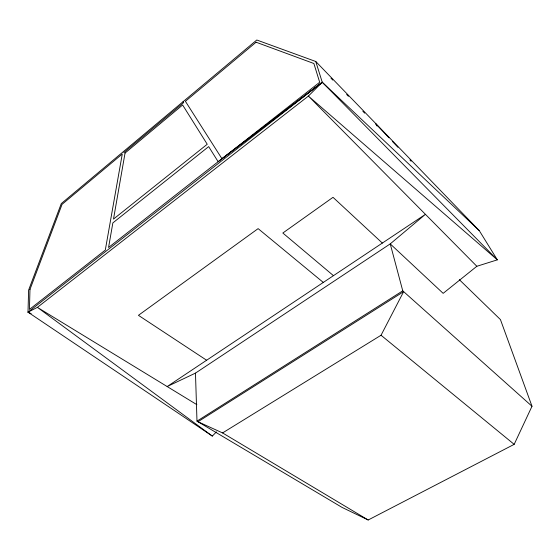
<?xml version="1.0" encoding="UTF-8"?>
<svg xmlns="http://www.w3.org/2000/svg" width="560" height="560" viewBox="0 0 560 560"><rect width="100%" height="100%" fill="white"/><g stroke="black" fill="none" stroke-linecap="round" stroke-linejoin="round"><path stroke-width="0.84" d="M216.426 431.893L212.324 436.079L28 312.165L28.616 290.115L61.292 203.581L256.788 40.005L315.77 61.495L479.283 230.636L497.329 259.847L476.84 266.28L443.156 293.349L390.236 243.887L195.475 373.107L167.167 386.547L425.432 214.333L390.236 243.887L402.752 290.836L532 406.259L514.171 444.353L368.186 519.995L342.111 507.437L196.987 421.148L195.475 373.107M222.572 432.929L381.045 335.244L403.648 291.634L197.981 421.743L222.572 432.929L368.186 519.995M315.77 61.495L322.245 82.243L308.399 96.075L37.394 307.363L28 312.165L31.164 313.649M123.809 152.614L183.645 102.599L183.071 101.689M28 312.165L322.245 82.243L479.283 230.636M322.245 82.243L221.956 158.739L108.556 247.492L112.854 222.908L208.677 146.608L218.155 161.728L322.245 82.243L497.329 259.847L308.399 96.075L476.84 266.28M196.987 421.148L402.752 290.836M196.854 404.663L37.394 307.363L212.324 436.079M206.626 360.234L138.432 315.329L258.125 228.627L323.302 282.436M381.045 335.244L514.171 444.353M333.466 275.66L282.835 233.023L333.011 197.323L382.347 243.068M459.333 279.671L500.437 319.585L532 406.259M331.002 78.211L332.801 80.087M346.633 94.43L348.432 96.299M362.859 111.265L364.665 113.141M388.941 137.753L375.753 123.781L377.062 126.042M392.539 141.568L397.936 147.28M409.92 159.985L411.124 161.259M29.974 289.443L29.442 309.442L105.294 250.082L122.276 154.007L62.076 204.316L29.974 289.443M125.048 153.055L113.505 219.086L207.235 144.249L182.623 104.986L125.048 153.055M256.088 42.217L185.402 101.29L221.956 158.739L319.676 82.271L313.88 63.504L256.088 42.217"/></g></svg>
